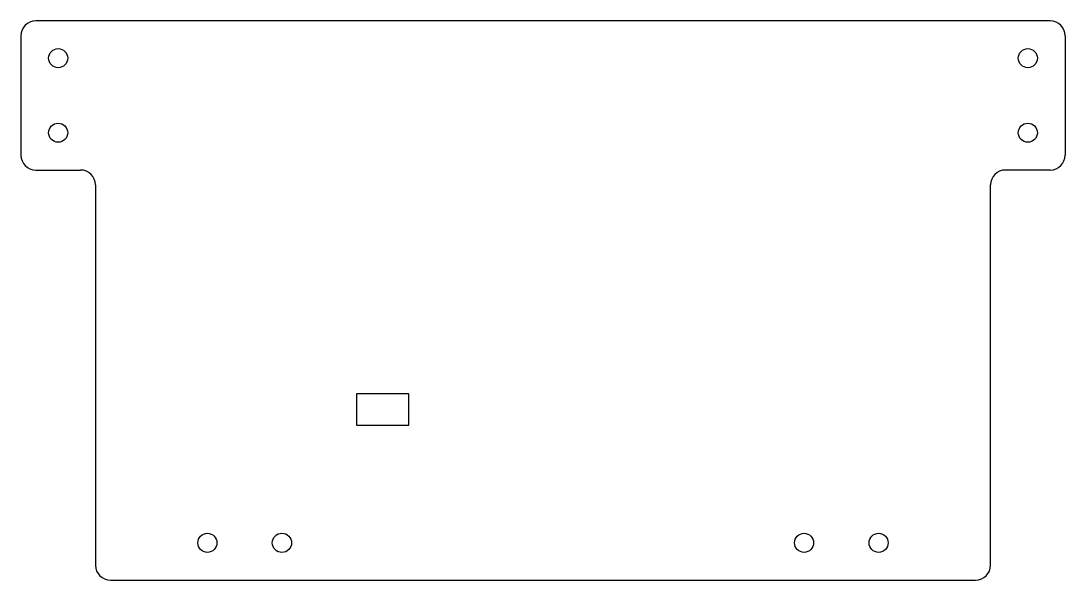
# Model space of a CAD drawing. Header units: inches. Extents: x -7 to 7, y -3.8 to 3.8.
import ezdxf

# ---------------------------------------------------------------- set-up
doc = ezdxf.new("R2010")
doc.units = ezdxf.units.IN
doc.header["$MEASUREMENT"] = 0

msp = doc.modelspace()

# ---------------------------------------------------------------- linework, layer by layer
at = {"color": 7, "linetype": 'Continuous', "lineweight": 25}
for p, q in [((6.8, 3.75), (-6.8, 3.75)), ((-7, 3.55), (-7, 1.95)), ((7, 3.55), (7, 1.95)), ((-6.8, 1.75), (-6.2, 1.75)), ((6.8, 1.75), (6.2, 1.75)), ((-6, 1.55), (-6, -3.55)), ((6, -3.55), (6, 1.55)), ((-2.5, -1.25), (-2.5, -1.67)), ((-1.8, -1.25), (-2.5, -1.25)), ((-1.8, -1.67), (-1.8, -1.25)), ((-2.5, -1.67), (-1.8, -1.67)), ((-5.8, -3.75), (5.8, -3.75))]:
    msp.add_line(p, q, dxfattribs=at)
for centre, radius in [((-6.5, 3.25), 0.128), ((6.5, 3.25), 0.128), ((-6.5, 2.25), 0.128), ((6.5, 2.25), 0.128), ((-4.5, -3.25), 0.128), ((-3.5, -3.25), 0.129), ((3.5, -3.25), 0.128), ((4.5, -3.25), 0.128)]:
    msp.add_circle(centre, radius, dxfattribs=at)
for centre, start, end in [((-6.8, 3.55), 90, 180), ((6.8, 3.55), 0, 90), ((-6.8, 1.95), 180, 270), ((6.8, 1.95), 270, 0), ((-6.2, 1.55), 0, 90), ((6.2, 1.55), 90, 180), ((-5.8, -3.55), 180, 270), ((5.8, -3.55), 270, 0)]:
    msp.add_arc(centre, 0.2, start, end, dxfattribs=at)

doc.saveas('drawing.dxf')
